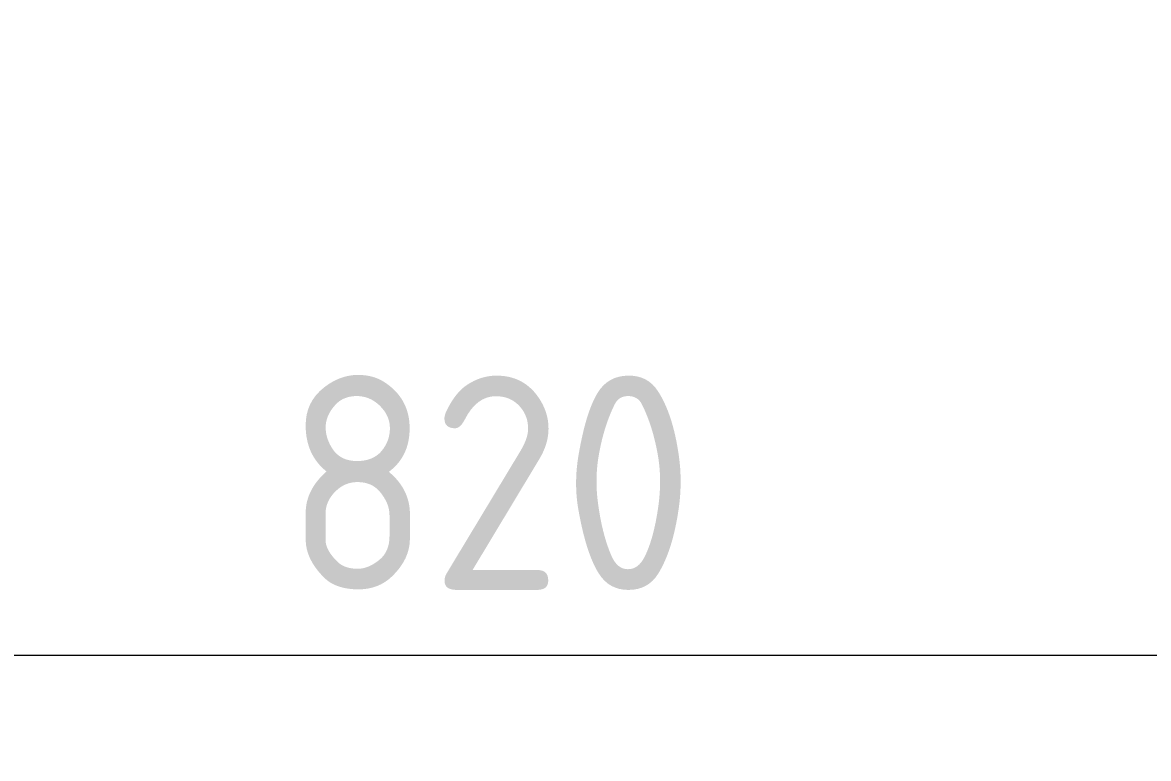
# Model space of a CAD drawing. Header units: millimetres. Extents: x 91786 to 132940, y -1987 to 10096.
# Drawn here: x 121790.5 to 122118.9, y -225.8 to -11.2 of the extents above; entities that cross this region are included whole.
import ezdxf

# ---------------------------------------------------------------- set-up
doc = ezdxf.new("R2010")
doc.units = ezdxf.units.MM
doc.layers.add('A-ANNO-DIMS', color=7, linetype='Continuous', lineweight=9)
doc.layers.add('A-ANNO-DIMS-25', color=7, linetype='Continuous', lineweight=9)
doc.styles.add('ISOCPEUR_1', font='isocpeur.ttf', dxfattribs={"width": 0.9, "height": 62.5})
doc.dimstyles.new('ISO-2_5_0_9К_БОЛЬШОЙ_округление', dxfattribs={"dimscale": 304.8, "dimtxt": 62.248823, "dimasz": 0.123031, "dimexe": 0.098425, "dimexo": 0, "dimgap": 0, "dimtad": 1, "dimdec": 0, "dimrnd": 10, "dimzin": 0, "dimdsep": 46, "dimtxsty": 'ISOCPEUR_1', "dimblk1": 'OBLIQUE', "dimblk2": 'OBLIQUE', "dimsah": 1, "dimcen": 0.09, "dimdle": 0.098425, "dimazin": 0, "dimtfac": 1, "dimtdec": 4, "dimtix": 1, "dimtmove": 0, "dimatfit": 3, "dimfxl": 1, "dimtvp": 1, "dimtolj": 1, "dimtzin": 0, "dimarcsym": 2})

# ---------------------------------------------------------------- blocks, each defined once
blk = doc.blocks.new('DIMBLOCK60-Развертка 1_66-3')
at = {"layer": 'A-ANNO-DIMS-25'}
for p, q in [((121516.3, 0), (121516.3, -225.82)), ((121516.3, -195.82), (121516.3, 0)), ((122336.3, 0), (122336.3, -225.82)), ((122336.3, -195.82), (122336.3, 0)), ((122336.3, -195.82), (121516.3, -195.82))]:
    blk.add_line(p, q, dxfattribs=at)
at = {"layer": 'A-ANNO-DIMS-25', "lineweight": 20}
for p, q in [((121516.3, -195.82), (121535.05, -177.07)), ((122336.3, -195.82), (122355.05, -177.07)), ((121516.3, -195.82), (121497.55, -214.57)), ((122336.3, -195.82), (122317.55, -214.57))]:
    blk.add_line(p, q, dxfattribs=at)
at = {"layer": 'A-ANNO-DIMS-25', "color": 0, "insert": (121867.04, -114.16), "char_height": 62.5, "width": 142.2146, "attachment_point": 1, "line_spacing_factor": 1.149209, "style": 'ISOCPEUR_1'}
blk.add_mtext('820', dxfattribs=at)
blk = doc.blocks.new('_Oblique')
at = {"color": 0, "linetype": 'ByBlock', "lineweight": -2}
blk.add_line((-0.5, -0.5), (0.5, 0.5), dxfattribs=at)

msp = doc.modelspace()

# ---------------------------------------------------------------- dimensions: what is measured, and where the dimension line sits
at = {"layer": 'A-ANNO-DIMS'}
dim = msp.add_linear_dim(base=(121516.3, -195.82), p1=(122336.3, 0), p2=(121516.3, 0), dimstyle='ISO-2_5_0_9К_БОЛЬШОЙ_округление', override={"dimpost": '<>', "dimfxl": 820}, dxfattribs=at)
dim.commit()
dim.dimension.update_dxf_attribs({"geometry": 'DIMBLOCK60-Развертка 1_66-3', "text_midpoint": (121926.3, -164.57)})

doc.saveas('drawing.dxf')
